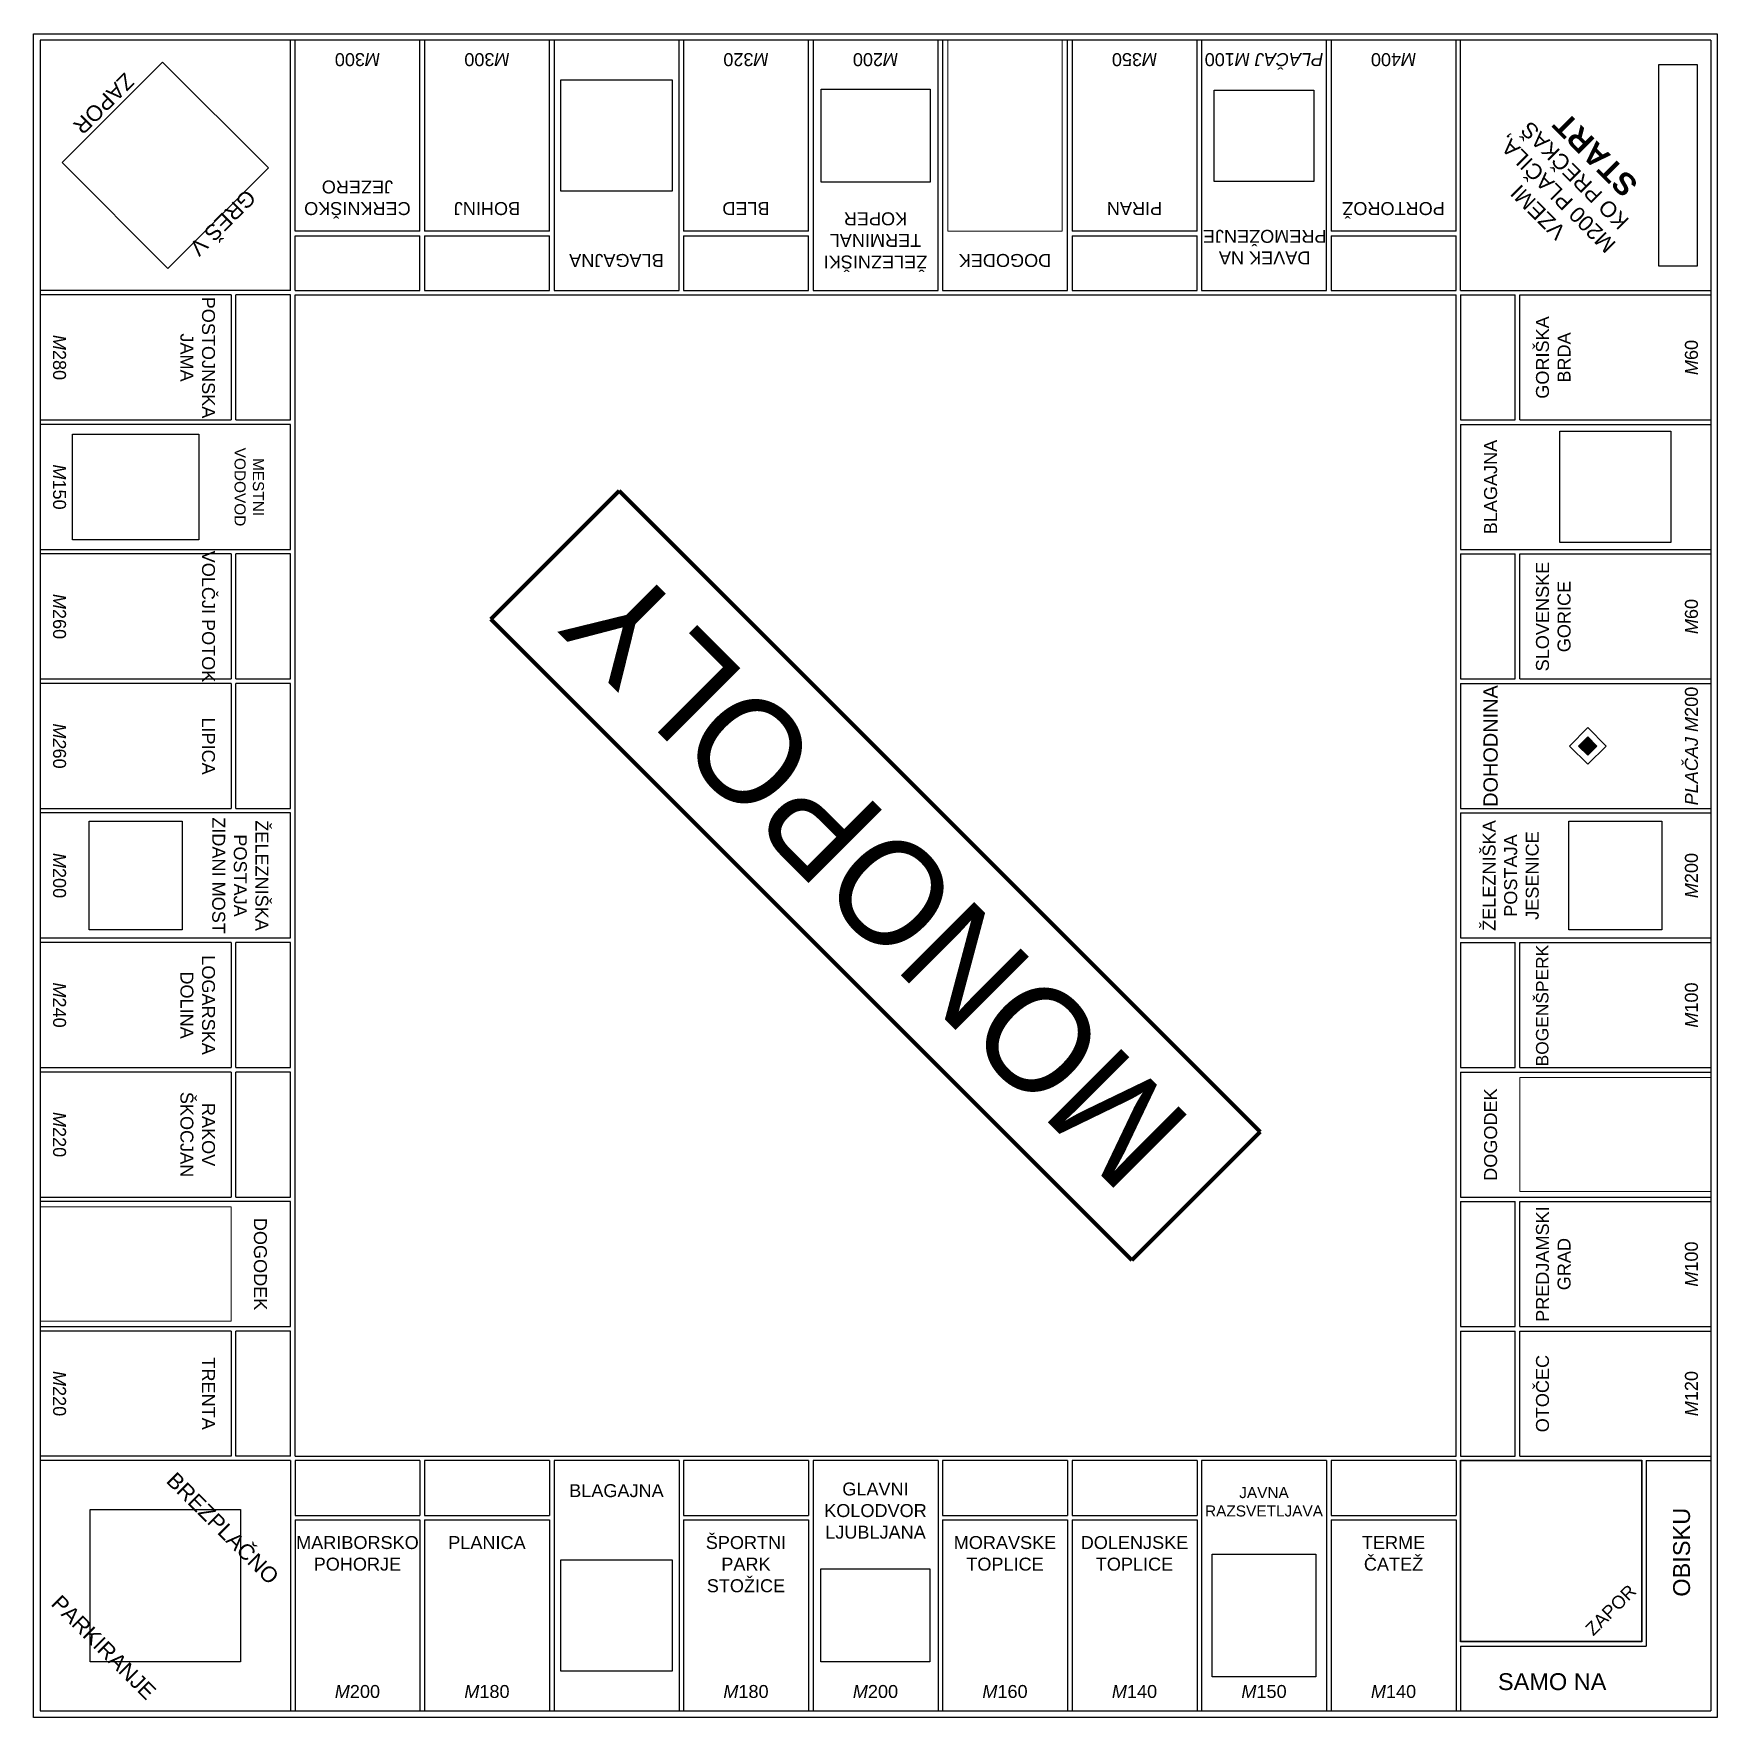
# Model space of a CAD drawing. Header units: millimetres. Extents: x 353 to 483, y 63 to 193.
import ezdxf

# ---------------------------------------------------------------- set-up
doc = ezdxf.new("R2010")
doc.units = ezdxf.units.MM
picture_1 = doc.add_image_def('image1.png', size_in_pixel=(1000, 1672))
picture_2 = doc.add_image_def('image2.png', size_in_pixel=(1000, 1672))
picture_3 = doc.add_image_def('image3.png', size_in_pixel=(1000, 1672))
picture_4 = doc.add_image_def('image4.png', size_in_pixel=(256, 256))
picture_5 = doc.add_image_def('image5.png', size_in_pixel=(993, 849))
picture_6 = doc.add_image_def('image6.png', size_in_pixel=(655, 600))
picture_7 = doc.add_image_def('image7.png', size_in_pixel=(2368, 2800))
picture_8 = doc.add_image_def('image8.png', size_in_pixel=(498, 595))
picture_9 = doc.add_image_def('image9.png', size_in_pixel=(519, 546))
picture_10 = doc.add_image_def('image10.png', size_in_pixel=(185, 185))
picture_11 = doc.add_image_def('image11.png', size_in_pixel=(150, 148))
picture_12 = doc.add_image_def('image12.png', size_in_pixel=(793, 151))

msp = doc.modelspace()

# ---------------------------------------------------------------- hatches: boundary and pattern name
h = msp.add_hatch(color=7)
h.dxf.hatch_style = 1
h.paths.add_polyline_path([(473.41, 137), (474.12, 137.7), (473.41, 138.41), (472.7, 137.7)])

# ---------------------------------------------------------------- linework, layer by layer
at = {"color": 7}
for p, q in [((353.41, 62.7), (353.41, 192.7)), ((353.41, 192.7), (483.41, 192.7)), ((483.41, 192.7), (483.41, 62.7)), ((353.91, 192.2), (353.91, 63.2)), ((482.91, 192.2), (353.91, 192.2)), ((373.24, 172.88), (373.24, 192.2)), ((373.59, 177.45), (373.59, 192.2)), ((383.24, 177.45), (383.24, 192.2)), ((383.59, 192.2), (383.59, 177.45)), ((393.24, 177.45), (393.24, 192.2)), ((393.59, 192.2), (393.59, 172.88)), ((403.24, 172.88), (403.24, 192.2)), ((403.59, 192.2), (403.59, 177.45)), ((413.24, 177.45), (413.24, 192.2)), ((413.59, 192.2), (413.59, 172.88)), ((423.24, 172.88), (423.24, 192.2)), ((423.59, 192.2), (423.59, 172.88)), ((433.24, 172.88), (433.24, 192.2)), ((433.59, 192.2), (433.59, 177.45)), ((443.24, 177.45), (443.24, 192.2)), ((443.59, 192.2), (443.59, 172.88)), ((453.24, 172.88), (453.24, 192.2)), ((453.59, 192.2), (453.59, 177.45)), ((463.24, 177.45), (463.24, 192.2)), ((463.59, 172.88), (463.59, 192.2)), ((482.91, 192.2), (482.91, 63.2)), ((383.24, 177.45), (373.59, 177.45)), ((373.59, 177.1), (383.24, 177.1)), ((373.59, 172.88), (373.59, 177.1)), ((383.24, 172.88), (383.24, 177.1)), ((393.24, 177.45), (383.59, 177.45)), ((383.59, 177.1), (393.24, 177.1)), ((383.59, 177.1), (383.59, 172.88)), ((393.24, 172.88), (393.24, 177.1)), ((413.24, 177.45), (403.59, 177.45)), ((403.59, 177.1), (413.24, 177.1)), ((403.59, 177.1), (403.59, 172.88)), ((413.24, 172.88), (413.24, 177.1)), ((443.24, 177.45), (433.59, 177.45)), ((433.59, 177.1), (443.24, 177.1)), ((433.59, 177.1), (433.59, 172.88)), ((443.24, 172.88), (443.24, 177.1)), ((463.24, 177.45), (453.59, 177.45)), ((453.59, 177.1), (463.24, 177.1)), ((453.59, 177.1), (453.59, 172.88)), ((463.24, 172.88), (463.24, 177.1)), ((373.24, 172.88), (353.91, 172.88)), ((368.66, 172.53), (353.91, 172.53)), ((368.66, 172.53), (368.66, 162.88)), ((369.01, 162.88), (369.01, 172.53)), ((373.24, 172.53), (369.01, 172.53)), ((373.24, 162.88), (373.24, 172.53)), ((373.59, 172.88), (383.24, 172.88)), ((373.59, 82.88), (373.59, 172.53)), ((373.59, 172.53), (463.24, 172.53)), ((383.59, 172.88), (393.24, 172.88)), ((393.59, 172.88), (403.24, 172.88)), ((403.59, 172.88), (413.24, 172.88)), ((413.59, 172.88), (423.24, 172.88)), ((423.59, 172.88), (433.24, 172.88)), ((433.59, 172.88), (443.24, 172.88)), ((443.59, 172.88), (453.24, 172.88)), ((453.59, 172.88), (463.24, 172.88)), ((463.24, 82.88), (463.24, 172.53)), ((463.59, 172.88), (482.91, 172.88)), ((463.59, 172.53), (463.59, 162.88)), ((463.59, 172.53), (467.81, 172.53)), ((467.81, 162.88), (467.81, 172.53)), ((468.16, 162.88), (468.16, 172.53)), ((468.16, 172.53), (482.91, 172.53)), ((353.91, 162.88), (368.66, 162.88)), ((373.24, 162.53), (353.91, 162.53)), ((369.01, 162.88), (373.24, 162.88)), ((373.24, 152.88), (373.24, 162.53)), ((463.59, 162.88), (467.81, 162.88)), ((463.59, 162.53), (482.91, 162.53)), ((463.59, 162.53), (463.59, 152.88)), ((468.16, 162.88), (482.91, 162.88)), ((353.91, 152.88), (373.24, 152.88)), ((368.66, 152.53), (353.91, 152.53)), ((368.66, 152.53), (368.66, 142.88)), ((373.24, 152.53), (369.01, 152.53)), ((369.01, 142.88), (369.01, 152.53)), ((373.24, 142.88), (373.24, 152.53)), ((463.59, 152.88), (482.91, 152.88)), ((463.59, 152.53), (467.81, 152.53)), ((463.59, 152.53), (463.59, 142.88)), ((467.81, 142.88), (467.81, 152.53)), ((468.16, 142.88), (468.16, 152.53)), ((468.16, 152.53), (482.91, 152.53)), ((353.91, 142.88), (368.66, 142.88)), ((368.66, 142.53), (353.91, 142.53)), ((368.66, 142.53), (368.66, 132.88)), ((369.01, 142.88), (373.24, 142.88)), ((369.01, 132.88), (369.01, 142.53)), ((373.24, 142.53), (369.01, 142.53)), ((373.24, 132.88), (373.24, 142.53)), ((463.59, 142.88), (467.81, 142.88)), ((463.59, 142.53), (482.91, 142.53)), ((463.59, 142.53), (463.59, 132.88)), ((468.16, 142.88), (482.91, 142.88)), ((472, 137.7), (473.41, 139.12)), ((473.41, 139.12), (474.83, 137.7)), ((472.7, 137.7), (473.41, 138.41)), ((473.41, 138.41), (474.12, 137.7)), ((473.41, 136.29), (472, 137.7)), ((473.41, 137), (472.7, 137.7)), ((474.83, 137.7), (473.41, 136.29)), ((474.12, 137.7), (473.41, 137)), ((473.77, 137.35), (473.41, 137)), ((353.91, 132.88), (368.66, 132.88)), ((369.01, 132.88), (373.24, 132.88)), ((463.59, 132.88), (482.91, 132.88)), ((373.24, 132.53), (353.91, 132.53)), ((373.24, 122.88), (373.24, 132.53)), ((463.59, 132.53), (482.91, 132.53)), ((463.59, 132.53), (463.59, 122.88)), ((353.91, 122.88), (373.24, 122.88)), ((368.66, 122.53), (353.91, 122.53)), ((368.66, 122.53), (368.66, 112.88)), ((373.24, 122.53), (369.01, 122.53)), ((369.01, 112.88), (369.01, 122.53)), ((373.24, 112.88), (373.24, 122.53)), ((463.59, 122.88), (482.91, 122.88)), ((463.59, 122.53), (467.81, 122.53)), ((463.59, 122.53), (463.59, 112.88)), ((467.81, 112.88), (467.81, 122.53)), ((468.16, 112.88), (468.16, 122.53)), ((468.16, 122.53), (482.91, 122.53)), ((353.91, 112.88), (368.66, 112.88)), ((368.66, 112.53), (353.91, 112.53)), ((368.66, 112.53), (368.66, 102.88)), ((369.01, 112.88), (373.24, 112.88)), ((369.01, 102.88), (369.01, 112.53)), ((373.24, 112.53), (369.01, 112.53)), ((373.24, 102.88), (373.24, 112.53)), ((463.59, 112.88), (467.81, 112.88)), ((463.59, 112.53), (482.91, 112.53)), ((463.59, 112.53), (463.59, 102.88)), ((468.16, 112.88), (482.91, 112.88)), ((353.91, 102.88), (368.66, 102.88)), ((369.01, 102.88), (373.24, 102.88)), ((463.59, 102.88), (482.91, 102.88)), ((373.24, 102.53), (353.91, 102.53)), ((373.24, 92.88), (373.24, 102.53)), ((463.59, 102.53), (467.81, 102.53)), ((463.59, 102.53), (463.59, 92.88)), ((467.81, 92.88), (467.81, 102.53)), ((468.16, 92.88), (468.16, 102.53)), ((468.16, 102.53), (482.91, 102.53)), ((353.91, 92.88), (373.24, 92.88)), ((368.66, 92.53), (353.91, 92.53)), ((368.66, 92.53), (368.66, 82.88)), ((369.01, 82.88), (369.01, 92.53)), ((373.24, 92.53), (369.01, 92.53)), ((373.24, 82.88), (373.24, 92.53)), ((463.59, 92.88), (467.81, 92.88)), ((463.59, 92.53), (467.81, 92.53)), ((463.59, 92.53), (463.59, 82.88)), ((467.81, 82.88), (467.81, 92.53)), ((468.16, 92.88), (482.91, 92.88)), ((468.16, 82.88), (468.16, 92.53)), ((468.16, 92.53), (482.91, 92.53)), ((368.66, 82.88), (353.91, 82.88)), ((373.24, 82.53), (353.91, 82.53)), ((373.24, 82.88), (369.01, 82.88)), ((373.24, 82.53), (373.24, 63.2)), ((373.59, 82.88), (463.24, 82.88)), ((373.59, 82.53), (373.59, 78.3)), ((383.24, 82.53), (373.59, 82.53)), ((383.24, 82.53), (383.24, 78.3)), ((383.59, 82.53), (383.59, 78.3)), ((393.24, 82.53), (383.59, 82.53)), ((393.24, 82.53), (393.24, 78.3)), ((393.59, 82.53), (393.59, 63.2)), ((403.24, 82.53), (393.59, 82.53)), ((403.24, 82.53), (403.24, 63.2)), ((403.59, 82.53), (403.59, 78.3)), ((413.24, 82.53), (403.59, 82.53)), ((413.24, 82.53), (413.24, 78.3)), ((413.59, 82.53), (413.59, 63.2)), ((423.24, 82.53), (413.59, 82.53)), ((423.24, 82.53), (423.24, 63.2)), ((423.59, 82.53), (423.59, 78.3)), ((433.24, 82.53), (423.59, 82.53)), ((433.24, 82.53), (433.24, 78.3)), ((433.59, 82.53), (433.59, 78.3)), ((443.24, 82.53), (433.59, 82.53)), ((443.24, 82.53), (443.24, 78.3)), ((443.59, 82.53), (443.59, 63.2)), ((453.24, 82.53), (443.59, 82.53)), ((453.24, 82.53), (453.24, 63.2)), ((453.59, 82.53), (453.59, 78.3)), ((463.24, 82.53), (453.59, 82.53)), ((463.24, 82.53), (463.24, 78.3)), ((463.59, 82.88), (467.81, 82.88)), ((463.59, 82.53), (477.56, 82.53)), ((463.59, 82.53), (463.59, 68.55)), ((468.16, 82.88), (482.91, 82.88)), ((477.56, 82.53), (477.56, 68.55)), ((477.91, 82.53), (477.91, 68.2)), ((477.91, 82.53), (482.91, 82.53)), ((373.59, 78.3), (383.24, 78.3)), ((383.59, 78.3), (393.24, 78.3)), ((403.59, 78.3), (413.24, 78.3)), ((423.59, 78.3), (433.24, 78.3)), ((433.59, 78.3), (443.24, 78.3)), ((453.59, 78.3), (463.24, 78.3)), ((373.59, 77.95), (383.24, 77.95)), ((373.59, 77.95), (373.59, 63.2)), ((383.24, 77.95), (383.24, 63.2)), ((383.59, 77.95), (393.24, 77.95)), ((383.59, 77.95), (383.59, 63.2)), ((393.24, 77.95), (393.24, 63.2)), ((403.59, 77.95), (413.24, 77.95)), ((403.59, 77.95), (403.59, 63.2)), ((413.24, 77.95), (413.24, 63.2)), ((423.59, 77.95), (433.24, 77.95)), ((423.59, 77.95), (423.59, 63.2)), ((433.24, 77.95), (433.24, 63.2)), ((433.59, 77.95), (443.24, 77.95)), ((433.59, 77.95), (433.59, 63.2)), ((443.24, 77.95), (443.24, 63.2)), ((453.59, 77.95), (463.24, 77.95)), ((453.59, 77.95), (453.59, 63.2)), ((463.24, 77.95), (463.24, 63.2)), ((477.56, 68.55), (463.59, 68.55)), ((463.59, 68.2), (477.91, 68.2)), ((463.59, 68.2), (463.59, 63.2)), ((353.41, 62.7), (353.41, 63.2)), ((483.41, 62.7), (353.41, 62.7)), ((353.91, 63.2), (482.91, 63.2))]:
    msp.add_line(p, q, dxfattribs=at)
at = {"color": 7, "lineweight": 200}
for p, q in [((388.71, 147.5), (398.61, 157.4)), ((448.11, 107.91), (398.61, 157.4)), ((438.21, 98.01), (388.71, 147.5)), ((438.21, 98.01), (448.11, 107.91))]:
    msp.add_line(p, q, dxfattribs=at)

# ---------------------------------------------------------------- texts
at = {"color": 7}
for s, width, insert, char_height, attachment_point, rotation in [('{\\fArial|b0|i1|c238|p34;M\\fArial|b0|i0|c238|p34;300}', 10, (378.41, 190.2), 1, 2, 180), ('{\\fArial|b0|i1|c238|p34;M\\fArial|b0|i0|c238|p34;300}', 10, (388.41, 190.2), 1, 2, 180), ('{\\fArial|b0|i1|c238|p34;M\\fArial|b0|i0|c238|p34;320}', 10, (408.41, 190.2), 1, 2, 180), ('{\\fArial|b0|i1|c238|p34;M\\fArial|b0|i0|c238|p34;200}', 10, (418.41, 190.2), 1, 2, 180), ('{\\fArial|b0|i1|c238|p34;M\\fArial|b0|i0|c238|p34;350}', 10, (438.41, 190.2), 1, 2, 180), ('{\\fArial|b0|i1|c238|p34;PLAČAJ M\\fArial|b0|i0|c238|p34;100}', 10, (448.41, 190.2), 1, 2, 180), ('{\\fArial|b0|i1|c238|p34;M\\fArial|b0|i0|c238|p34;400}', 10, (458.41, 190.2), 1, 2, 180), ('{\\fArial|b0|i0|c238|p34;ZAPOR}', 20, (358.82, 187.3), 1.2, 5, 225), ('{\\fArial|b0|i0|c238|p34;VZEMI\\PM200 PLAČILA,\\PKO PREČKAŠ\\P\\fArial|b1|i0|c238|p34;\\H1.4167x;START}', 20, (471.88, 181.23), 1.2, 5, 135), ('{\\fArial|b0|i0|c238|p34;CERKNIŠKO JEZERO}', 10, (378.41, 178.7), 1, 2, 180), ('{\\fArial|b0|i0|c238|p34;GREŠ V}', 20, (368.01, 178.11), 1.2, 5, 225), ('{\\fArial|b0|i0|c238|p34;BOHINJ}', 10, (388.41, 178.7), 1, 2, 180), ('{\\fArial|b0|i0|c238|p34;BLED}', 10, (408.41, 178.7), 1, 2, 180), ('{\\fArial|b0|i0|c238|p34;PIRAN}', 10, (438.41, 178.7), 1, 2, 180), ('{\\fArial|b0|i0|c238|p34;PORTOROŽ}', 10, (458.41, 178.7), 1, 2, 180), ('{\\fArial|b0|i0|c238|p34;ŽELEZNIŠKI TERMINAL KOPER}', 10, (418.41, 176.75), 1, 5, 180), ('{\\fArial|b0|i0|c238|p34;DAVEK NA PREMOŽENJE}', 10, (448.46, 176.23), 1, 5, 180), ('{\\fArial|b0|i0|c238|p34;BLAGAJNA}', 10, (398.41, 175.2), 1, 5, 180), ('{\\fArial|b0|i0|c238|p34;DOGODEK}', 10, (428.41, 175.2), 1, 5, 180), ('{\\fArial|b0|i0|c238|p34;POSTOJNSKA JAMA}', 10, (367.41, 167.7), 1, 2, 270), ('{\\fArial|b0|i0|c238|p34;GORIŠKA\\PBRDA}', 10, (469.41, 167.7), 1, 2, 90), ('{\\fArial|b0|i1|c238|p34;M\\fArial|b0|i0|c238|p34;280}', 10, (355.91, 167.7), 1, 2, 270), ('{\\fArial|b0|i1|c238|p34;M\\fArial|b0|i0|c238|p34;60}', 10, (480.91, 167.7), 1, 2, 90), ('{\\fArial|b0|i0|c238|p34;BLAGAJNA}', 10, (465.91, 157.7), 1, 5, 90), ('{\\fArial|b0|i0|c238|p34;MESTNI VODOVOD}', 10, (370.05, 157.7), 0.85, 5, 270), ('{\\fArial|b0|i1|c238|p34;M\\fArial|b0|i0|c238|p34;150}', 10, (355.91, 157.7), 1, 2, 270), ('{\\fArial|b0|i0|c238|p34;VOLČJI POTOK}', 10, (367.41, 147.7), 1, 2, 270), ('{\\fArial|b0|i0|c238|p34;SLOVENSKE GORICE}', 10, (469.41, 147.7), 1, 2, 90), ('{\\fArial|b0|i1|c238|p34;M\\fArial|b0|i0|c238|p34;260}', 10, (355.91, 147.7), 1, 2, 270), ('{\\fArial|b0|i1|c238|p34;M\\fArial|b0|i0|c238|p34;60}', 10, (480.91, 147.7), 1, 2, 90), ('{\\fArial|b0|i0|c238|p34;DOHODNINA}', 10, (465.91, 137.7), 1.1, 5, 90), ('{\\fArial|b0|i1|c238|p34;PLAČAJ M\\fArial|b0|i0|c238|p34;200}', 10, (480.91, 137.7), 1, 2, 90), ('{\\fArial|b0|i1|c238|p34;M2\\fArial|b0|i0|c238|p34;60}', 10, (355.91, 137.7), 1, 2, 270), ('{\\fArial|b0|i0|c238|p34;LIPICA}', 10, (367.41, 137.7), 1, 2, 270), ('{\\fArial|b0|i0|c238|p34;ŽELEZNIŠKA POSTAJA ZIDANI MOST}', 10, (369.36, 127.7), 1, 5, 270), ('{\\fArial|b0|i0|c238|p34;ŽELEZNIŠKA POSTAJA JESENICE}', 10, (467.46, 127.7), 1, 5, 90), ('{\\fArial|b0|i1|c238|p34;M\\fArial|b0|i0|c238|p34;200}', 10, (355.91, 127.7), 1, 2, 270), ('{\\fArial|b0|i1|c238|p34;M\\fArial|b0|i0|c238|p34;200}', 10, (480.91, 127.7), 1, 2, 90), ('{\\fArial|b0|i0|c238|p34;BOGENŠPERK}', 10, (469.41, 117.66), 0.96, 2, 90), ('{\\fArial|b0|i0|c238|p34;LOGARSKA DOLINA}', 10, (367.41, 117.7), 1, 2, 270), ('{\\fArial|b0|i1|c238|p34;M\\fArial|b0|i0|c238|p34;240}', 10, (355.91, 117.7), 1, 2, 270), ('{\\fArial|b0|i1|c238|p34;M\\fArial|b0|i0|c238|p34;100}', 10, (480.91, 117.7), 1, 2, 90), ('{\\fArial|b0|i0|c238|p34;RAKOV ŠKOCJAN}', 10, (367.41, 107.7), 1, 2, 270), ('{\\fArial|b0|i0|c238|p34;DOGODEK}', 10, (465.91, 107.7), 1, 5, 90), ('{\\fArial|b0|i1|c238|p34;M\\fArial|b0|i0|c238|p34;220}', 10, (355.91, 107.7), 1, 2, 270), ('{\\fArial|b0|i0|c238|p34;PREDJAMSKI GRAD}', 10, (469.41, 97.7), 1, 2, 90), ('{\\fArial|b0|i0|c238|p34;DOGODEK}', 10, (370.91, 97.7), 1, 5, 270), ('{\\fArial|b0|i1|c238|p34;M\\fArial|b0|i0|c238|p34;100}', 10, (480.91, 97.7), 1, 2, 90), ('{\\fArial|b0|i0|c238|p34;TRENTA}', 10, (367.41, 87.7), 1, 2, 270), ('{\\fArial|b0|i0|c238|p34;OTOČEC}', 10, (469.41, 87.7), 1, 2, 90), ('{\\fArial|b0|i1|c238|p34;M\\fArial|b0|i0|c238|p34;220}', 10, (355.91, 87.7), 1, 2, 270), ('{\\fArial|b0|i1|c238|p34;M\\fArial|b0|i0|c238|p34;120}', 10, (480.91, 87.7), 1, 2, 90), ('{\\fArial|b0|i0|c238|p34;BREZPLAČNO}', 20, (368.01, 77.3), 1.2, 5, 315), ('{\\fArial|b0|i0|c238|p34;OBISKU}', 14.5, (480.66, 75.45), 1.3, 5, 90), ('{\\fArial|b0|i0|c238|p34;\\C256;\\c0;ZAPOR}', 14.5, (475.19, 70.99), 1, 5, 45), ('{\\fArial|b0|i0|c238|p34;PARKIRANJE}', 20, (358.82, 68.11), 1.2, 5, 315)]:
    msp.add_mtext_dynamic_manual_height_columns(s, width=width, gutter_width=12.5, heights=[0], dxfattribs=dict(at, insert=insert, char_height=char_height, attachment_point=attachment_point, rotation=rotation))
at = {"color": 131, "true_color": 0xb7fbf7, "insert": (418.41, 127.7), "char_height": 8, "attachment_point": 5, "rotation": 135}
msp.add_mtext_dynamic_manual_height_columns('{\\fBerlin Sans FB Demi|b0|i0|c0|p34;MONOPOLY}', width=70, gutter_width=12.5, heights=[0], dxfattribs=at)
at = {"color": 7}
for s, width, insert, char_height, attachment_point in [('{\\fArial|b0|i0|c238|p34;BLAGAJNA}', 10, (398.41, 80.2), 1, 5), ('{\\fArial|b0|i0|c238|p34;GLAVNI KOLODVOR LJUBLJANA}', 10, (418.41, 78.66), 1, 5), ('{\\fArial|b0|i0|c238|p34;JAVNA RAZSVETLJAVA}', 10, (448.41, 79.34), 0.85, 5), ('{\\fArial|b0|i0|c238|p34;MARIBORSKO POHORJE}', 10, (378.41, 76.7), 1, 2), ('{\\fArial|b0|i0|c238|p34;PLANICA}', 10, (388.41, 76.7), 1, 2), ('{\\fArial|b0|i0|c238|p34;ŠPORTNI PARK STOŽICE}', 10, (408.41, 76.7), 1, 2), ('{\\fArial|b0|i0|c238|p34;MORAVSKE TOPLICE}', 10, (428.41, 76.7), 1, 2), ('{\\fArial|b0|i0|c238|p34;DOLENJSKE TOPLICE}', 10, (438.41, 76.7), 1, 2), ('{\\fArial|b0|i0|c238|p34;TERME\\PČATEŽ}', 10, (458.41, 76.7), 1, 2), ('{\\fArial|b0|i1|c238|p34;M\\fArial|b0|i0|c238|p34;200}', 10, (378.41, 65.2), 1, 2), ('{\\fArial|b0|i1|c238|p34;M\\fArial|b0|i0|c238|p34;180}', 10, (388.41, 65.2), 1, 2), ('{\\fArial|b0|i1|c238|p34;M\\fArial|b0|i0|c238|p34;180}', 10, (408.41, 65.2), 1, 2), ('{\\fArial|b0|i1|c238|p34;M\\fArial|b0|i0|c238|p34;200}', 10, (418.41, 65.2), 1, 2), ('{\\fArial|b0|i1|c238|p34;M\\fArial|b0|i0|c238|p34;160}', 10, (428.41, 65.2), 1, 2), ('{\\fArial|b0|i1|c238|p34;M\\fArial|b0|i0|c238|p34;140}', 10, (438.41, 65.2), 1, 2), ('{\\fArial|b0|i1|c238|p34;M\\fArial|b0|i0|c238|p34;150}', 10, (448.41, 65.2), 1, 2), ('{\\fArial|b0|i1|c238|p34;M\\fArial|b0|i0|c238|p34;140}', 10, (458.41, 65.2), 1, 2), ('{\\fArial|b0|i0|c238|p34;SAMO NA}', 14.5, (470.66, 65.45), 1.3, 5)]:
    msp.add_mtext_dynamic_manual_height_columns(s, width=width, gutter_width=12.5, heights=[0], dxfattribs=dict(at, insert=insert, char_height=char_height, attachment_point=attachment_point))

# ---------------------------------------------------------------- pictures from other files: only their frames are drawn
at = {"color": 7, "lineweight": 0}
image = msp.add_image(picture_2, insert=(432.82, 192.2), size_in_units=(8.82, 14.74), rotation=180, dxfattribs=at)
image.dxf.flags = 11
at = {"color": 7}
image = msp.add_image(picture_9, insert=(363.37, 190.51), size_in_units=(10.98, 11.55), rotation=-135, dxfattribs=at)
image.dxf.flags = 15
image = msp.add_image(picture_12, insert=(481.86, 174.75), size_in_units=(15.58, 2.97), rotation=90, dxfattribs=at)
image.dxf.flags = 15
image = msp.add_image(picture_4, insert=(402.71, 189.13), size_in_units=(8.59, 8.59), rotation=180, dxfattribs=at)
image.dxf.flags = 15
image = msp.add_image(picture_5, insert=(422.62, 188.43), size_in_units=(8.41, 7.19), rotation=180, dxfattribs=at)
image.dxf.flags = 15
image = msp.add_image(picture_6, insert=(452.26, 188.35), size_in_units=(7.69, 7.05), rotation=180, dxfattribs=at)
image.dxf.flags = 15
image = msp.add_image(picture_8, insert=(356.41, 161.79), size_in_units=(8.16, 9.75), rotation=-90, dxfattribs=at)
image.dxf.flags = 15
image = msp.add_image(picture_4, insert=(479.83, 153.41), size_in_units=(8.59, 8.59), rotation=90, dxfattribs=at)
image.dxf.flags = 15
image = msp.add_image(picture_5, insert=(357.69, 131.91), size_in_units=(8.41, 7.19), rotation=-90, dxfattribs=at)
image.dxf.flags = 15
image = msp.add_image(picture_5, insert=(479.13, 123.5), size_in_units=(8.41, 7.19), rotation=90, dxfattribs=at)
image.dxf.flags = 15
at = {"color": 7, "lineweight": 0}
image = msp.add_image(picture_1, insert=(482.91, 103.3), size_in_units=(8.82, 14.74), rotation=90, dxfattribs=at)
image.dxf.flags = 15
image = msp.add_image(picture_3, insert=(353.92, 102.11), size_in_units=(8.82, 14.74), rotation=-90, dxfattribs=at)
image.dxf.flags = 15
at = {"color": 7}
image = msp.add_image(picture_10, insert=(463.57, 68.54), size_in_units=(14.01, 14.01), dxfattribs=at)
image.dxf.flags = 7
image = msp.add_image(picture_11, insert=(369.37, 67), size_in_units=(11.74, 11.59), rotation=90, dxfattribs=at)
image.dxf.flags = 15
image = msp.add_image(picture_4, insert=(394.12, 66.28), size_in_units=(8.59, 8.59), dxfattribs=at)
image.dxf.flags = 15
image = msp.add_image(picture_5, insert=(414.2, 66.98), size_in_units=(8.41, 7.19), dxfattribs=at)
image.dxf.flags = 15
image = msp.add_image(picture_7, insert=(444.41, 65.84), size_in_units=(8.01, 9.47), dxfattribs=at)
image.dxf.flags = 15

doc.saveas('drawing.dxf')
